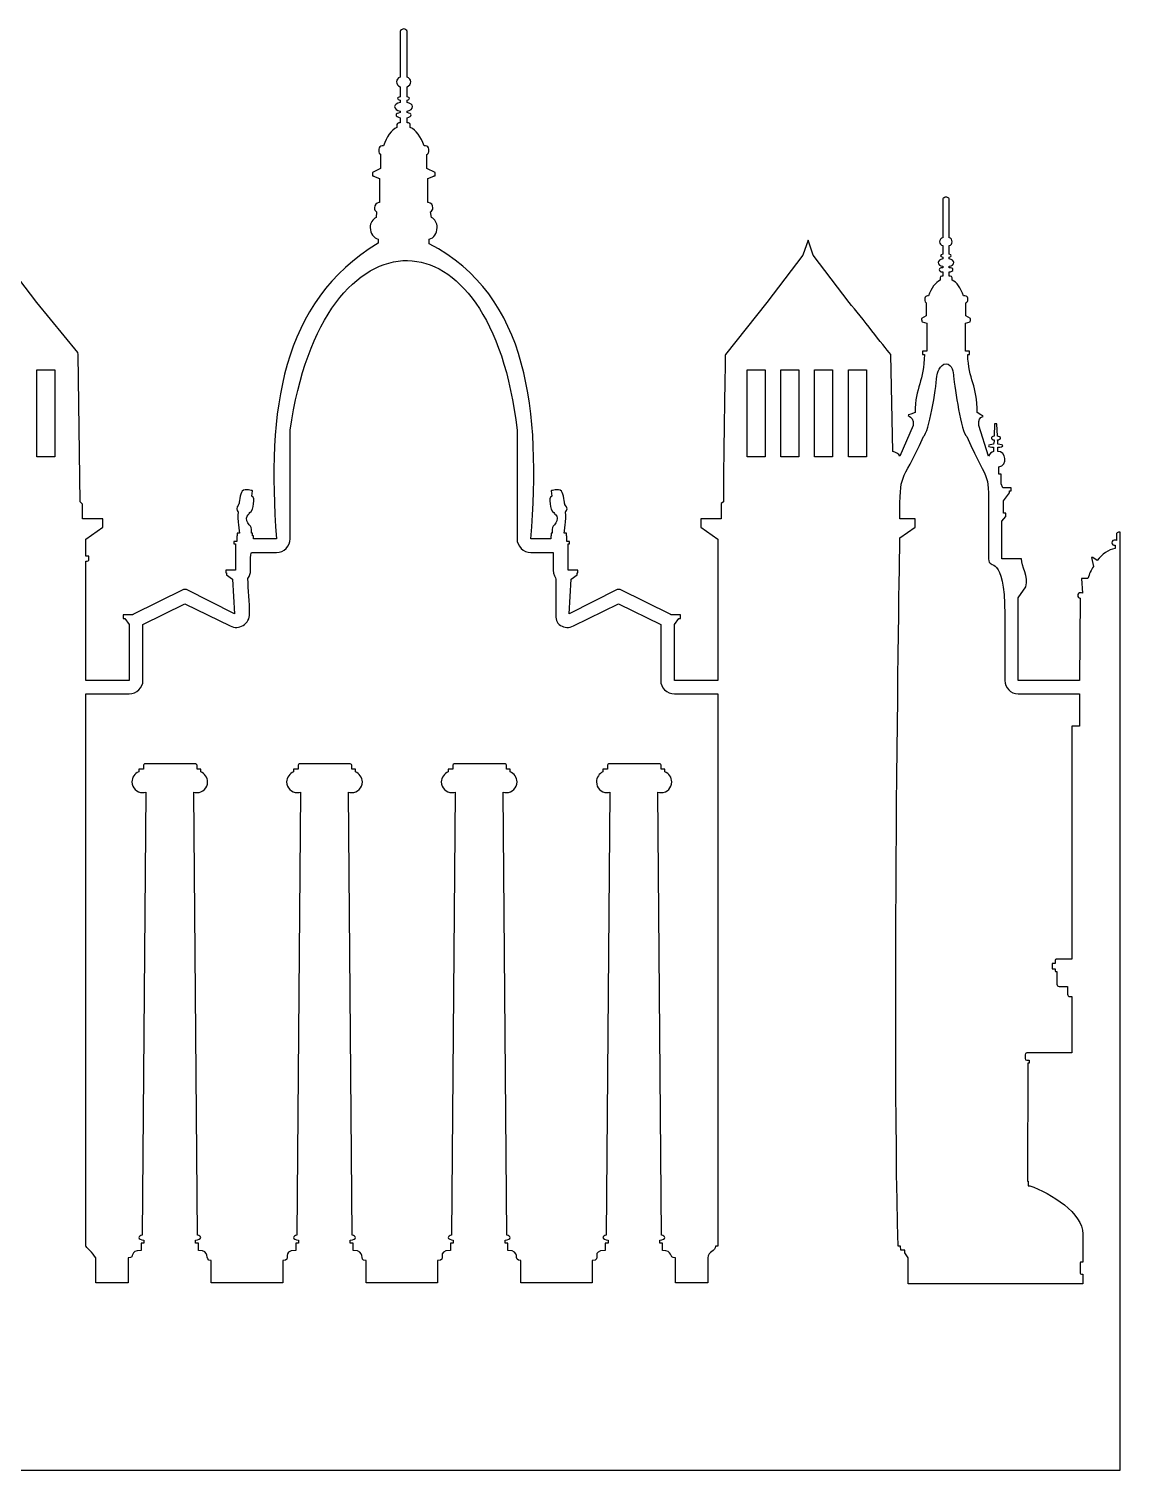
# Model space of a CAD drawing. Extents: x -1462 to 1445, y -1837 to 1335.
# Drawn here: x 850.9 to 1166.5, y -496.6 to -79.5 of the extents above; entities that cross this region are included whole.
import ezdxf

# ---------------------------------------------------------------- set-up
doc = ezdxf.new("R2010")
doc.units = 0
doc.layers.add('Calque_1', color=7, linetype='CONTINUOUS')

msp = doc.modelspace()

# ---------------------------------------------------------------- linework, layer by layer
at = {"layer": 'Calque_1', "color": 1}
for p, q in [((958.321411, -80.276089), (958.321411, -93.498033)), ((960.31457, -93.498033), (960.31457, -80.276089)), ((958.321411, -96.303013), (958.321411, -99.241343)), ((960.31457, -99.241343), (960.31457, -96.303013)), ((958.321411, -100.176169), (958.321411, -100.843818)), ((958.321411, -103.381649), (958.321411, -103.782148)), ((960.31457, -100.843818), (960.31457, -100.176169)), ((960.31457, -103.782148), (960.31457, -103.381649)), ((957.386582, -107.254805), (957.386582, -108.056307)), ((958.321411, -106.720479), (957.920916, -106.720479)), ((958.321411, -105.2513), (958.321411, -106.720479)), ((960.31457, -106.720479), (960.31457, -105.2513)), ((960.715577, -106.720479), (960.31457, -106.720479)), ((961.249395, -108.056307), (961.249395, -107.254805)), ((952.177598, -114.33344), (952.177598, -115.134414)), ((952.578608, -115.802592), (952.578608, -119.942925)), ((953.513434, -113.398615), (953.112942, -113.398615)), ((965.65688, -113.398615), (965.256386, -113.398615)), ((966.057888, -119.942925), (966.057888, -115.935916)), ((966.592222, -115.134414), (966.592222, -114.33344)), ((952.578608, -119.942925), (950.307946, -121.1449)), ((968.461876, -121.1449), (966.057888, -119.942925)), ((950.307946, -121.1449), (950.307946, -122.079726)), ((950.307946, -122.079726), (950.575112, -122.079726)), ((950.575112, -122.079726), (950.575112, -122.213579)), ((950.575112, -122.213579), (952.31144, -122.881228)), ((952.31144, -122.881228), (952.31144, -129.826038)), ((966.325056, -122.881228), (968.061384, -122.213579)), ((966.325056, -129.826038), (966.325056, -122.881228)), ((968.061384, -122.213579), (968.061384, -122.079726)), ((968.061384, -122.079726), (968.461876, -122.079726)), ((968.461876, -122.079726), (968.461876, -121.1449)), ((1115.253426, -128.757359), (1115.253426, -139.976327)), ((1117.113261, -139.976327), (1117.113261, -128.757359)), ((951.50994, -132.497192), (951.376098, -134.100196)), ((952.31144, -129.826038), (952.177598, -129.826038)), ((966.45838, -129.826038), (966.325056, -129.826038)), ((967.393208, -134.100196), (967.12604, -132.497192)), ((951.910432, -140.37733), (951.910432, -141.579332)), ((966.725548, -141.712655), (966.725548, -140.37733)), ((1076.254267, -140.654322), (1074.790274, -145.051988)), ((1077.718259, -145.051988), (1076.254267, -140.654322)), ((853.210516, -158.674907), (842.787378, -145.051988)), ((1074.790274, -145.051988), (1064.367649, -158.674907)), ((1088.140884, -158.674907), (1077.718259, -145.051988)), ((1115.253426, -142.246982), (1115.253426, -144.784812)), ((1115.253426, -145.586314), (1115.253426, -146.120137)), ((1117.113261, -144.784812), (1117.113261, -142.246982)), ((1117.113261, -146.120137), (1117.113261, -145.586314)), ((960.470631, -146.587815), (960.470631, -146.587815)), ((1115.253426, -148.256939), (1115.253426, -148.657968)), ((1115.253426, -149.859943), (1115.253426, -151.061945)), ((1117.113261, -148.657968), (1117.113261, -148.256939)), ((1117.113261, -151.061945), (1117.113261, -149.859943)), ((1114.451924, -151.596272), (1114.451924, -152.263948)), ((1115.253426, -151.061945), (1114.98625, -151.061945)), ((1117.379909, -151.061945), (1117.113261, -151.061945)), ((1117.914261, -152.263948), (1117.914261, -151.596272)), ((1110.044442, -157.472932), (1110.044442, -158.140581)), ((1111.11312, -156.804753), (1110.845944, -156.804753)), ((1121.654067, -156.804753), (1121.253567, -156.804753)), ((1122.455569, -158.140581), (1122.455569, -157.472932)), ((865.097129, -173.232679), (853.210516, -158.674907)), ((1064.367649, -158.674907), (1052.347192, -173.767031)), ((1110.445444, -162.548063), (1109.109616, -163.349566)), ((1110.445444, -158.808257), (1110.445444, -162.548063)), ((1121.921243, -162.548063), (1121.921243, -158.808257)), ((1123.257072, -163.349566), (1121.921243, -162.548063)), ((1109.242939, -164.284391), (1110.578768, -164.684891)), ((1110.578768, -164.684891), (1110.578768, -172.832206)), ((1121.78792, -164.684891), (1123.123245, -164.284391)), ((1121.78792, -172.832206), (1121.78792, -164.684891)), ((865.230452, -173.767031), (865.097129, -173.232679)), ((865.764786, -216.37217), (865.230452, -173.767031)), ((1100.834164, -201.813896), (1100.161328, -173.767031)), ((1109.643942, -172.832206), (1109.376792, -172.832206)), ((1109.376792, -172.832206), (1109.376792, -173.767031)), ((1109.376792, -173.767031), (1109.911118, -173.767031)), ((1110.445444, -172.832206), (1109.643942, -172.832206)), ((1110.578768, -172.832206), (1110.445444, -172.832206)), ((1121.921243, -172.832206), (1121.78792, -172.832206)), ((1122.722745, -172.832206), (1121.921243, -172.832206)), ((1122.455569, -173.767031), (1122.989895, -173.767031)), ((1122.989895, -172.832206), (1122.722745, -172.832206)), ((1122.989895, -173.767031), (1122.989895, -172.832206)), ((853.204341, -178.169374), (858.413323, -178.169374)), ((853.204341, -203.412247), (853.204341, -178.169374)), ((858.413323, -178.169374), (858.413323, -203.412247)), ((1058.614535, -178.169374), (1063.823516, -178.169374)), ((1058.614535, -203.412247), (1058.614535, -178.169374)), ((1063.823516, -178.169374), (1063.823516, -203.412247)), ((1068.382644, -178.169374), (1073.591625, -178.169374)), ((1068.382644, -203.412247), (1068.382644, -178.169374)), ((1073.591625, -178.169374), (1073.591625, -203.412247)), ((1078.150862, -178.169374), (1083.359843, -178.169374)), ((1078.150862, -203.412247), (1078.150862, -178.169374)), ((1083.359843, -178.169374), (1083.359843, -203.412247)), ((1087.918971, -178.169374), (1093.127952, -178.169374)), ((1087.918971, -203.412247), (1087.918971, -178.169374)), ((1093.127952, -178.169374), (1093.127952, -203.412247)), ((1116.197036, -176.488324), (1116.196004, -176.488297)), ((926.534203, -227.056786), (926.534203, -195.670589)), ((992.101775, -195.670589), (992.101775, -227.056786)), ((1106.705638, -194.33476), (1102.832482, -203.149724)), ((1128.475872, -203.149724), (1125.661076, -194.33476)), ((1130.2122, -193.800434), (1130.078374, -197.406917)), ((1130.879876, -193.800434), (1130.2122, -193.800434)), ((1131.013199, -197.406917), (1130.879876, -193.800434)), ((1130.078374, -198.876095), (1129.94505, -199.677068)), ((1130.078374, -198.475066), (1130.078374, -198.876095)), ((1131.147026, -198.876095), (1131.013199, -198.475066)), ((1131.147026, -199.677068), (1131.147026, -198.876095)), ((858.413323, -203.412247), (853.204341, -203.412247)), ((1063.823516, -203.412247), (1058.614535, -203.412247)), ((1073.591625, -203.412247), (1068.382644, -203.412247)), ((1083.359843, -203.412247), (1078.150862, -203.412247)), ((1093.127952, -203.412247), (1087.918971, -203.412247)), ((1129.94505, -200.611894), (1129.94505, -201.813896)), ((1131.147026, -201.813896), (1131.147026, -200.611894)), ((1131.414202, -208.358709), (1131.414202, -206.221881)), ((1132.081852, -208.358709), (1131.414202, -208.358709)), ((1132.081852, -208.759208), (1132.081852, -208.358709)), ((1132.081852, -210.362213), (1132.081852, -208.759208)), ((1132.081852, -211.163186), (1132.081852, -210.362213)), ((1132.616204, -212.365188), (1132.081852, -211.163186)), ((1135.020182, -212.365188), (1132.616204, -212.365188)), ((1135.020182, -213.16669), (1135.020182, -212.365188)), ((866.432446, -217.03982), (865.764786, -216.37217)), ((915.449093, -214.769166), (915.582416, -213.16669)), ((1001.995228, -213.16669), (1002.12907, -214.769166)), ((1051.812858, -216.37217), (1051.145198, -216.906496)), ((1132.749528, -216.104994), (1134.485856, -213.83434)), ((1132.749528, -219.710974), (1132.749528, -216.104994)), ((1134.485856, -213.83434), (1134.485856, -213.16669)), ((1134.485856, -213.16669), (1135.020182, -213.16669)), ((866.432446, -221.313476), (866.432446, -217.03982)), ((1051.145198, -216.906496), (1051.145198, -221.313476)), ((1132.349028, -221.981654), (1133.417177, -220.645826)), ((1133.417177, -219.710974), (1132.749528, -219.710974)), ((1133.417177, -220.645826), (1133.417177, -219.710974)), ((872.309607, -221.313476), (866.432446, -221.313476)), ((867.367791, -227.190109), (872.309607, -223.717982)), ((872.309607, -222.114978), (872.309607, -221.313476)), ((872.309607, -222.91648), (872.309607, -222.114978)), ((872.309607, -223.717982), (872.309607, -222.91648)), ((915.315251, -225.453781), (915.315251, -224.385632)), ((1002.262396, -224.385632), (1002.262396, -225.453781)), ((1051.145198, -221.313476), (1045.268556, -221.313476)), ((1045.268556, -221.313476), (1045.268556, -222.114978)), ((1045.268556, -222.114978), (1045.268556, -222.91648)), ((1045.268556, -222.91648), (1045.268556, -223.717982)), ((1045.268556, -223.717982), (1050.210372, -227.190109)), ((1107.240996, -221.313502), (1102.833514, -221.313502)), ((1102.833514, -226.789663), (1107.240996, -223.718009)), ((1107.240996, -222.115004), (1107.240996, -221.313502)), ((1107.240996, -222.916507), (1107.240996, -222.115004)), ((1107.240996, -223.718009), (1107.240996, -222.916507)), ((1128.475872, -221.981654), (1128.475872, -232.933446)), ((1132.349028, -232.933446), (1132.349028, -221.981654)), ((1166.527293, -225.187134), (1166.005879, -225.187134)), ((1166.527293, -496.573164), (1166.527293, -225.187134)), ((867.367791, -232.131944), (867.367791, -227.190109)), ((911.051427, -227.858288), (910.250443, -227.858288)), ((910.250443, -227.858288), (910.250443, -228.525964)), ((910.250443, -228.525964), (910.650935, -228.525964)), ((910.650935, -228.525964), (910.650935, -236.138926)), ((911.185269, -226.255284), (911.051427, -226.255284)), ((911.051427, -226.255284), (911.051427, -227.858288)), ((911.852929, -225.453781), (911.185269, -225.453781)), ((911.185269, -225.453781), (911.185269, -226.255284)), ((915.582416, -225.453781), (915.315251, -225.453781)), ((915.582416, -226.255284), (915.582416, -225.453781)), ((915.849585, -226.255284), (915.582416, -226.255284)), ((915.849585, -227.056786), (915.849585, -226.255284)), ((922.527213, -227.056786), (915.849585, -227.056786)), ((1001.861386, -227.056786), (996.108249, -227.056786)), ((1001.995228, -226.255284), (1001.861386, -226.255284)), ((1001.861386, -226.255284), (1001.861386, -227.056786)), ((1002.262396, -225.453781), (1001.995228, -225.453781)), ((1001.995228, -225.453781), (1001.995228, -226.255284)), ((1006.392894, -225.453781), (1005.724718, -225.453781)), ((1006.392894, -226.255284), (1006.392894, -225.453781)), ((1006.526217, -226.255284), (1006.392894, -226.255284)), ((1006.526217, -227.858288), (1006.526217, -226.255284)), ((1007.32772, -227.858288), (1006.526217, -227.858288)), ((1006.927228, -236.138926), (1006.927228, -228.525964)), ((1006.927228, -228.525964), (1007.32772, -228.525964)), ((1007.32772, -228.525964), (1007.32772, -227.858288)), ((1050.210372, -227.190109), (1050.210372, -268.059449)), ((1165.071053, -228.926438), (1165.071053, -229.861263)), ((1165.471553, -225.587634), (1165.471553, -227.591138)), ((868.302617, -232.131944), (867.367791, -232.131944)), ((867.768283, -233.601096), (868.302617, -233.33392)), ((868.302617, -233.33392), (868.302617, -232.131944)), ((915.320418, -231.063795), (922.527729, -231.063795)), ((996.108249, -231.063795), (1002.391071, -231.063795)), ((1002.391071, -231.063795), (1002.524395, -231.063795)), ((1002.524395, -231.063795), (1002.524395, -236.138926)), ((1137.958512, -232.933446), (1132.349028, -232.933446)), ((1158.660093, -232.532946), (1158.259594, -232.532946)), ((1158.259594, -232.532946), (1158.79392, -235.070248)), ((1159.862069, -233.33392), (1158.660093, -232.532946)), ((867.367791, -268.059449), (867.367791, -233.601096)), ((867.367791, -233.601096), (867.768283, -233.601096)), ((910.650935, -236.138926), (907.845939, -236.138926)), ((907.845939, -236.138926), (907.845939, -236.939899)), ((907.845939, -236.939899), (908.113105, -236.939899)), ((908.113105, -236.939899), (908.113105, -237.474252)), ((908.113105, -237.474252), (909.849433, -238.81008)), ((1009.731708, -236.138926), (1006.927228, -236.138926)), ((1007.728211, -238.81008), (1009.46454, -237.474252)), ((1009.46454, -237.474252), (1009.46454, -236.939899)), ((1009.46454, -236.939899), (1009.731708, -236.939899)), ((1009.731708, -236.939899), (1009.731708, -236.138926)), ((895.68234, -241.74841), (880.990731, -248.96037)), ((896.483842, -241.74841), (895.68234, -241.74841)), ((910.378599, -248.827046), (896.483842, -241.74841)), ((909.849433, -238.81008), (910.378599, -248.827046)), ((1003.325897, -238.81008), (1003.325897, -248.827046)), ((1007.199045, -248.827046), (1007.728211, -238.81008)), ((1021.094321, -241.74841), (1007.199045, -248.827046)), ((1021.895305, -241.74841), (1021.094321, -241.74841)), ((1036.586916, -248.96037), (1021.895305, -241.74841)), ((1137.023686, -244.152388), (1139.29434, -240.946908)), ((1157.190915, -238.542904), (1155.321264, -238.542904)), ((1155.321264, -238.542904), (1155.58844, -242.81656)), ((883.929053, -251.898673), (896.082831, -245.888716)), ((896.082831, -245.888716), (909.171957, -252.299173)), ((1008.406206, -252.299173), (1021.494813, -245.888716)), ((1021.494813, -245.888716), (1033.649109, -251.898673)), ((1137.023686, -268.059449), (1137.023686, -244.152388)), ((1154.920261, -244.285711), (1154.791065, -268.059449)), ((880.990731, -249.094196), (878.186251, -249.094196)), ((878.186251, -249.094196), (878.186251, -250.162345)), ((878.186251, -250.162345), (878.720069, -250.162345)), ((878.720069, -250.162345), (879.922063, -251.898673)), ((880.990731, -248.96037), (880.990731, -249.094196)), ((1036.586916, -249.094196), (1036.586916, -248.96037)), ((1039.391912, -249.094196), (1036.586916, -249.094196)), ((1037.655584, -251.898673), (1038.857578, -250.162345)), ((1038.857578, -250.162345), (1039.391912, -250.162345)), ((1039.391912, -250.162345), (1039.391912, -249.094196)), ((1133.15053, -248.96037), (1133.15053, -268.059449)), ((879.922063, -251.898673), (879.922063, -268.059449)), ((883.929053, -268.059449), (883.929053, -251.898673)), ((1033.649109, -251.898673), (1033.649109, -268.059449)), ((1037.655584, -268.059449), (1037.655584, -251.898673)), ((879.922063, -268.059449), (867.367791, -268.059449)), ((1050.210372, -268.059449), (1037.655584, -268.059449)), ((1154.791065, -268.059449), (1137.023686, -268.059449)), ((867.367791, -431.802424), (867.367791, -271.932605)), ((867.367791, -271.932605), (879.922063, -271.932605)), ((1037.655584, -271.932605), (1050.210372, -271.932605)), ((1050.210372, -271.932605), (1050.210372, -431.801922)), ((1137.023686, -271.932605), (1154.787969, -271.922816)), ((1154.787969, -271.922816), (1154.787969, -281.281922)), ((1154.787969, -281.281922), (1152.517315, -281.281922)), ((1152.517315, -281.281922), (1152.517315, -348.728445)), ((884.062377, -293.702336), (882.727059, -293.702336)), ((882.727059, -293.702336), (882.727059, -294.503839)), ((884.062377, -292.633658), (884.062377, -293.702336)), ((899.154996, -292.233184), (884.329545, -292.233184)), ((899.555488, -293.702336), (899.555488, -292.633658)), ((900.624158, -293.702336), (899.555488, -293.702336)), ((900.624158, -294.503839), (900.624158, -293.702336)), ((928.804865, -293.702336), (927.469547, -293.702336)), ((927.469547, -293.702336), (927.469547, -294.503839)), ((928.804865, -292.633658), (928.804865, -293.702336)), ((943.896968, -292.233184), (929.205875, -292.233184)), ((944.297976, -293.702336), (944.297976, -292.633658)), ((945.366128, -293.702336), (944.297976, -293.702336)), ((945.366128, -294.503839), (945.366128, -293.702336)), ((973.547353, -293.702336), (972.211517, -293.702336)), ((972.211517, -293.702336), (972.211517, -294.503839)), ((973.547353, -292.633658), (973.547353, -293.702336)), ((988.639456, -292.233184), (973.947845, -292.233184)), ((989.039948, -293.702336), (989.039948, -292.633658)), ((990.108616, -293.702336), (989.039948, -293.702336)), ((990.108616, -294.503839), (990.108616, -293.702336)), ((1018.289325, -293.702336), (1016.954005, -293.702336)), ((1016.954005, -293.702336), (1016.954005, -294.503839)), ((1018.289325, -292.633658), (1018.289325, -293.702336)), ((1033.515267, -292.233184), (1018.690333, -292.233184)), ((1033.782436, -293.702336), (1033.782436, -292.633658)), ((1034.851103, -293.702336), (1033.782436, -293.702336)), ((1034.851103, -294.503839), (1034.851103, -293.702336)), ((884.730553, -300.380472), (883.661885, -428.596944)), ((899.688814, -428.596944), (898.620662, -300.380472)), ((929.472525, -300.380472), (928.404373, -428.596944)), ((944.431302, -428.596944), (943.36315, -300.380472)), ((974.215013, -300.380472), (973.146345, -428.596944)), ((989.17379, -428.596944), (988.105122, -300.380472)), ((1018.957501, -300.380472), (1017.88883, -428.596944)), ((1033.915759, -428.596944), (1032.847607, -300.380472)), ((1147.709333, -349.930977), (1146.907831, -349.930977)), ((1146.907831, -349.930977), (1146.907831, -350.0643)), ((1146.907831, -350.0643), (1146.907831, -351.400128)), ((1147.709333, -349.129474), (1147.709333, -349.930977)), ((1152.517315, -348.728445), (1147.976483, -348.728445)), ((1146.907831, -351.400128), (1146.907831, -351.533452)), ((1146.907831, -351.533452), (1147.709333, -351.533452)), ((1147.709333, -351.533452), (1147.709333, -352.067778)), ((1147.976483, -352.334954), (1148.24366, -352.334954)), ((1148.24366, -352.334954), (1148.24366, -355.940934)), ((1148.911309, -356.609113), (1151.315313, -356.609113)), ((1151.315313, -356.609113), (1151.315313, -358.879264)), ((1151.982963, -359.546914), (1152.517315, -359.546914)), ((1152.517315, -359.546914), (1152.517315, -375.841013)), ((1139.017877, -376.375339), (1139.017877, -377.444018)), ((1152.517315, -375.841013), (1139.552203, -375.841013)), ((1139.552203, -377.977841), (1140.219853, -377.977841)), ((1139.819379, -378.779343), (1139.695872, -412.970521)), ((1140.219853, -378.779343), (1139.819379, -378.779343)), ((1140.219853, -377.977841), (1140.219853, -378.779343)), ((1139.695872, -412.970521), (1139.963022, -412.970521)), ((1139.963022, -412.970521), (1139.963022, -414.305846)), ((1139.963022, -414.305846), (1140.363521, -414.305846)), ((1155.722795, -428.196471), (1155.722795, -436.343256)), ((884.196219, -430.867096), (883.394719, -430.867096)), ((883.394719, -430.867096), (883.394719, -433.004426)), ((884.196219, -430.066096), (884.196219, -430.867096)), ((899.154996, -430.867096), (899.154996, -430.065593)), ((899.955982, -430.867096), (899.154996, -430.867096)), ((899.955982, -433.003897), (899.955982, -430.867096)), ((928.938707, -430.867096), (928.137207, -430.867096)), ((928.137207, -430.867096), (928.137207, -433.003897)), ((928.938707, -430.065593), (928.938707, -430.867096)), ((943.896968, -430.867096), (943.896968, -430.065593)), ((944.698467, -430.867096), (943.896968, -430.867096)), ((944.698467, -433.003897), (944.698467, -430.867096)), ((973.680679, -430.867096), (972.879693, -430.867096)), ((972.879693, -430.867096), (972.879693, -433.003897)), ((973.680679, -430.065593), (973.680679, -430.867096)), ((988.639456, -430.867096), (988.639456, -430.065593)), ((989.440955, -430.867096), (988.639456, -430.867096)), ((989.440955, -433.003897), (989.440955, -430.867096)), ((1018.423167, -430.867096), (1017.621665, -430.867096)), ((1017.621665, -430.867096), (1017.621665, -433.003897)), ((1018.423167, -430.065593), (1018.423167, -430.867096)), ((1033.381944, -430.867096), (1033.381944, -430.065593)), ((1034.182927, -430.867096), (1033.381944, -430.867096)), ((1034.182927, -433.003897), (1034.182927, -430.867096)), ((1050.210372, -431.801922), (1049.542196, -431.801922)), ((1102.966838, -431.802451), (1102.299188, -431.802451)), ((1103.10069, -432.8706), (1102.966838, -431.802451)), ((1104.302666, -432.8706), (1103.10069, -432.8706)), ((1104.302666, -433.672102), (1104.302666, -432.8706)), ((1105.237492, -435.141281), (1104.302666, -433.672102)), ((870.306113, -442.353214), (870.306113, -435.141254)), ((879.654895, -435.141254), (879.654895, -442.353214)), ((903.695804, -437.544703), (903.695804, -435.942227)), ((903.695804, -442.353214), (903.695804, -437.544703)), ((924.397383, -435.942227), (924.397383, -437.544703)), ((924.397383, -437.544703), (924.397383, -442.353214)), ((948.438292, -437.544703), (948.438292, -435.942227)), ((948.438292, -442.353214), (948.438292, -437.544703)), ((969.139871, -435.942227), (969.139871, -437.544703)), ((969.139871, -437.544703), (969.139871, -442.353214)), ((993.180264, -437.544703), (993.180264, -435.942227)), ((993.180264, -442.353214), (993.180264, -437.544703)), ((1013.882359, -435.942227), (1013.882359, -437.544703)), ((1013.882359, -437.544703), (1013.882359, -442.353214)), ((1037.922752, -442.353214), (1037.922752, -435.141254)), ((1047.27205, -435.141254), (1047.27205, -442.353214)), ((1105.237492, -442.62039), (1105.237492, -435.141281)), ((1154.921293, -436.610433), (1154.921293, -439.548763)), ((1155.722795, -436.343256), (1155.322295, -436.343256)), ((1155.322295, -439.815912), (1155.722795, -439.815912)), ((1155.722795, -439.815912), (1155.722795, -442.62039)), ((879.654895, -442.353214), (870.306113, -442.353214)), ((924.397383, -442.353214), (903.695804, -442.353214)), ((969.139871, -442.353214), (948.438292, -442.353214)), ((1013.882359, -442.353214), (993.180264, -442.353214)), ((1047.27205, -442.353214), (1037.922752, -442.353214)), ((1155.722795, -442.62039), (1105.237492, -442.62039)), ((-4.810482, -496.573164), (1166.527293, -496.573164))]:
    msp.add_line(p, q, dxfattribs=at)
for points in [[(959.359588, -79.537637), (959.092644, -79.537637), (958.321411, -80.008913), (958.321411, -80.276089)], [(960.31457, -80.276089), (960.31457, -80.008913), (959.626862, -79.537637), (959.359588, -79.537637)], [(958.321411, -93.498033), (957.653446, -93.765182), (957.25274, -94.299747), (957.25274, -94.833861)], [(957.25274, -94.833861), (957.25274, -95.501722), (957.653446, -96.035969), (958.321411, -96.303013)], [(961.383238, -94.833861), (961.383238, -94.299747), (960.982206, -93.765182), (960.31457, -93.498033)], [(960.31457, -96.303013), (960.982206, -96.035969), (961.383238, -95.501722), (961.383238, -94.833861)], [(958.321411, -99.241343), (957.920718, -99.241343), (957.520424, -99.508202), (957.520424, -99.641843)], [(957.520424, -99.641843), (957.520424, -99.908887), (957.920718, -100.042633), (958.321411, -100.176169)], [(960.98223, -99.641843), (960.98223, -99.508202), (960.715151, -99.241343), (960.31457, -99.241343)], [(960.31457, -100.176169), (960.715151, -100.176169), (960.98223, -99.908887), (960.98223, -99.641843)], [(958.321411, -100.843818), (957.3865, -100.977353), (956.718925, -101.511706), (956.718925, -102.04582)], [(956.718925, -102.04582), (956.718925, -102.713682), (957.3865, -103.248008), (958.321411, -103.381649)], [(958.321411, -103.782148), (957.520136, -103.915789), (957.119416, -104.182648), (957.119416, -104.449798)], [(961.917572, -102.04582), (961.917572, -101.511706), (961.249369, -100.977353), (960.31457, -100.843818)], [(960.31457, -103.381649), (961.249369, -103.248008), (961.917572, -102.713682), (961.917572, -102.04582)], [(961.516564, -104.449798), (961.516564, -104.182648), (960.982206, -103.915789), (960.31457, -103.782148)], [(957.386582, -108.056307), (955.783818, -108.724062), (954.314598, -110.861049), (953.513434, -113.398615)], [(957.119416, -104.449798), (957.119416, -104.850509), (957.520136, -105.117792), (958.321411, -105.2513)], [(957.920916, -106.720479), (957.653645, -106.720479), (957.386582, -106.987761), (957.386582, -107.254805)], [(960.31457, -105.2513), (960.982206, -105.117792), (961.516564, -104.850509), (961.516564, -104.449798)], [(961.249395, -107.254805), (961.249395, -106.987761), (960.982632, -106.720479), (960.715577, -106.720479)], [(965.256386, -113.398615), (964.321478, -110.861049), (962.852159, -108.724062), (961.249395, -108.056307)], [(953.112942, -113.398615), (952.578614, -113.398615), (952.177598, -113.799326), (952.177598, -114.33344)], [(952.177598, -115.134414), (952.177598, -115.401696), (952.311662, -115.669084), (952.578608, -115.802592)], [(966.592222, -114.33344), (966.592222, -113.799326), (966.191098, -113.398615), (965.65688, -113.398615)], [(966.057888, -115.935916), (966.325051, -115.802301), (966.592222, -115.401696), (966.592222, -115.134414)], [(1116.183595, -128.223536), (1115.916339, -128.223536), (1115.253426, -128.490421), (1115.253426, -128.757359)], [(1117.113261, -128.757359), (1117.113261, -128.490421), (1116.45056, -128.223536), (1116.183595, -128.223536)], [(952.177598, -129.826038), (951.509636, -129.826038), (950.84228, -130.49382), (950.84228, -131.29519)], [(950.84228, -131.29519), (950.84228, -131.82941), (951.109358, -132.363551), (951.50994, -132.497192)], [(967.7937, -131.29519), (967.7937, -130.49382), (967.259543, -129.826038), (966.45838, -129.826038)], [(967.12604, -132.497192), (967.52673, -132.363551), (967.7937, -131.82941), (967.7937, -131.29519)], [(951.376098, -134.100196), (950.30766, -134.634522), (949.640286, -135.70291), (949.640286, -137.038526)], [(949.640286, -137.038526), (949.640286, -138.77459), (950.708578, -140.110154), (951.910432, -140.37733)], [(966.725548, -140.37733), (968.061257, -140.110154), (968.99621, -138.77459), (968.99621, -137.038526)], [(968.99621, -137.038526), (968.99621, -135.70291), (968.328008, -134.634522), (967.393208, -134.100196)], [(951.910432, -141.579332), (923.854717, -158.619874), (919.70994, -189.587448), (922.527213, -227.056786)], [(996.108249, -227.056786), (999.000031, -190.235888), (995.639111, -156.846928), (966.725548, -141.712655)], [(1115.253426, -139.976327), (1114.719206, -140.109968), (1114.3186, -140.644612), (1114.3186, -141.178832)], [(1114.3186, -141.178832), (1114.3186, -141.713052), (1114.719206, -142.113446), (1115.253426, -142.246982)], [(1117.914261, -141.178832), (1117.914261, -140.644612), (1117.647376, -140.109968), (1117.113261, -139.976327)], [(1117.113261, -142.246982), (1117.647376, -142.113446), (1117.914261, -141.713052), (1117.914261, -141.178832)], [(1115.253426, -144.784812), (1114.852847, -144.784812), (1114.585776, -145.051671), (1114.585776, -145.185312)], [(1114.585776, -145.185312), (1114.585776, -145.31882), (1114.852847, -145.586314), (1115.253426, -145.586314)], [(1117.647085, -145.185312), (1117.647085, -145.051671), (1117.513735, -144.784812), (1117.113261, -144.784812)], [(1117.113261, -145.586314), (1117.513735, -145.586314), (1117.647085, -145.31882), (1117.647085, -145.185312)], [(926.534203, -195.670589), (931.009175, -163.040612), (945.905261, -146.369296), (960.470631, -146.587815)], [(960.470631, -146.587815), (974.587837, -146.799587), (988.394422, -162.877814), (992.101775, -195.670589)], [(1115.253426, -146.120137), (1114.452056, -146.253779), (1113.9181, -146.654702), (1113.9181, -147.18879)], [(1113.9181, -147.18879), (1113.9181, -147.723116), (1114.452056, -148.12343), (1115.253426, -148.256939)], [(1115.253426, -148.657968), (1114.585697, -148.657968), (1114.184774, -148.925144), (1114.184774, -149.192294)], [(1114.184774, -149.192294), (1114.184774, -149.592873), (1114.585697, -149.859943), (1115.253426, -149.859943)], [(1118.448587, -147.18879), (1118.448587, -146.654702), (1117.91442, -146.253779), (1117.113261, -146.120137)], [(1117.113261, -148.256939), (1117.91442, -148.12343), (1118.448587, -147.723116), (1118.448587, -147.18879)], [(1118.181411, -149.192294), (1118.181411, -148.925144), (1117.647376, -148.657968), (1117.113261, -148.657968)], [(1117.113261, -149.859943), (1117.647376, -149.859943), (1118.181411, -149.592873), (1118.181411, -149.192294)], [(1114.451924, -152.263948), (1113.116333, -152.798274), (1111.91449, -154.667766), (1111.11312, -156.804753)], [(1114.98625, -151.061945), (1114.7191, -151.061945), (1114.451924, -151.329122), (1114.451924, -151.596272)], [(1117.914261, -151.596272), (1117.914261, -151.329122), (1117.647085, -151.061945), (1117.379909, -151.061945)], [(1121.253567, -156.804753), (1120.452303, -154.534231), (1119.249957, -152.798274), (1117.914261, -152.263948)], [(1110.845944, -156.804753), (1110.445259, -156.804753), (1110.044442, -157.072247), (1110.044442, -157.472932)], [(1110.044442, -158.140581), (1110.044442, -158.407758), (1110.178294, -158.674722), (1110.445444, -158.808257)], [(1122.455569, -157.472932), (1122.455569, -157.072247), (1122.054752, -156.804753), (1121.654067, -156.804753)], [(1121.921243, -158.808257), (1122.188287, -158.674722), (1122.455569, -158.541399), (1122.455569, -158.140581)], [(1100.161328, -173.767031), (1097.941977, -170.985758), (1091.9489, -163.338665), (1088.140884, -158.674907)], [(1109.109616, -163.349566), (1109.020716, -163.748187), (1109.218518, -164.074736), (1109.242939, -164.284391)], [(1123.123245, -164.284391), (1123.199048, -163.936385), (1123.257072, -163.835023), (1123.257072, -163.349566)], [(1052.347192, -173.767031), (1052.347192, -173.767031), (1051.812858, -200.844489), (1051.812858, -216.37217)], [(1109.911118, -173.767031), (1109.856138, -181.409494), (1107.239964, -183.147489), (1107.239964, -190.595457)], [(1125.126723, -190.595457), (1125.304761, -182.671319), (1122.608842, -181.13491), (1122.455569, -173.767031)], [(1113.51813, -180.044192), (1113.651665, -179.242795), (1114.327225, -176.488324), (1116.197036, -176.488324)], [(1116.196004, -176.488297), (1118.065814, -176.488297), (1118.320423, -179.109128), (1118.320423, -180.044165)], [(1109.644974, -197.540267), (1111.24774, -196.204571), (1113.25098, -183.917347), (1113.51813, -180.044192)], [(1118.320423, -180.044165), (1118.854749, -183.783786), (1120.457277, -196.204544), (1122.193579, -197.54024)], [(1107.239964, -190.595457), (1102.799409, -191.941736), (1107.239964, -190.595457), (1106.705638, -194.33476)], [(1125.661076, -194.33476), (1125.011312, -190.533809), (1129.081609, -192.618329), (1125.126723, -190.595457)], [(1102.833514, -221.313502), (1102.833514, -206.755545), (1102.967102, -212.365294), (1109.644974, -197.540267)], [(1122.193579, -197.54024), (1129.005091, -212.632311), (1128.475872, -206.488766), (1128.475872, -221.981654)], [(1129.94505, -199.677068), (1129.14376, -199.810709), (1128.475872, -199.94435), (1128.475872, -200.211394)], [(1130.078374, -197.406917), (1129.544153, -197.540558), (1129.276871, -197.674093), (1129.276871, -197.941243)], [(1129.276871, -197.941243), (1129.276871, -198.208313), (1129.544153, -198.475066), (1130.078374, -198.475066)], [(1131.948528, -197.941243), (1131.948528, -197.674093), (1131.54742, -197.540558), (1131.013199, -197.406917)], [(1131.013199, -198.475066), (1131.54742, -198.475066), (1131.948528, -198.208313), (1131.948528, -197.941243)], [(1132.616204, -200.211394), (1132.616204, -199.94435), (1131.948634, -199.810709), (1131.147026, -199.677068)], [(1102.832482, -203.149724), (1102.5652, -202.481969), (1101.501893, -201.947537), (1100.834164, -201.813896)], [(1128.475872, -200.211394), (1128.475872, -200.478676), (1129.14376, -200.611894), (1129.94505, -200.611894)], [(1129.94505, -201.813896), (1129.277189, -201.947537), (1128.742704, -202.481969), (1128.475872, -203.149724)], [(1131.147026, -200.611894), (1131.948634, -200.611894), (1132.616204, -200.345035), (1132.616204, -200.211394)], [(1131.414202, -206.221881), (1134.15981, -205.907265), (1133.457896, -201.757275), (1131.147026, -201.813896)], [(915.582416, -213.16669), (915.582416, -213.16669), (913.455812, -212.498723), (912.654431, -213.300014)], [(1004.923731, -213.300014), (1004.122459, -212.498723), (1001.995228, -213.16669), (1001.995228, -213.16669)], [(912.654431, -213.300014), (911.986575, -214.101384), (911.719603, -216.906496), (911.719603, -216.906496)], [(915.181924, -219.176648), (915.983416, -218.508919), (915.849791, -217.173434), (915.983427, -216.104994)], [(915.983427, -216.104994), (916.116954, -215.170089), (915.449093, -214.769166), (915.449093, -214.769166)], [(1002.12907, -214.769166), (1002.12907, -214.769166), (1001.460992, -215.170089), (1001.594736, -216.104994)], [(1001.594736, -216.104994), (1001.728372, -217.173434), (1001.594556, -218.508919), (1002.39572, -219.176648)], [(1005.858041, -216.906496), (1005.858041, -216.906496), (1005.591696, -214.101384), (1004.923731, -213.300014)], [(911.185269, -217.841322), (910.78447, -218.642824), (911.451921, -219.3105), (911.451921, -219.3105)], [(911.451921, -219.3105), (911.451921, -219.3105), (911.184975, -220.512529), (911.451921, -222.248804)], [(911.719603, -216.906496), (911.719603, -216.906496), (911.585851, -217.173593), (911.185269, -217.841322)], [(914.247099, -222.51598), (913.71277, -221.714505), (913.846205, -220.512688), (914.380422, -220.112003)], [(914.380422, -220.112003), (914.781115, -219.844826), (914.51418, -219.710974), (915.181924, -219.176648)], [(1002.39572, -219.176648), (1003.063684, -219.710974), (1002.796847, -219.844826), (1003.331064, -220.112003)], [(1003.331064, -220.112003), (1003.731646, -220.512688), (1003.865282, -221.714505), (1003.331064, -222.51598)], [(1006.392894, -217.841322), (1005.992201, -217.173593), (1005.858041, -216.906496), (1005.858041, -216.906496)], [(1006.125726, -219.3105), (1006.125726, -219.3105), (1006.92722, -218.642824), (1006.392894, -217.841322)], [(1006.125726, -222.248804), (1006.39278, -220.512529), (1006.125726, -219.3105), (1006.125726, -219.3105)], [(911.451921, -222.248804), (911.585557, -223.317245), (911.719402, -224.652517), (911.852929, -225.453781)], [(915.315251, -224.385632), (915.315251, -223.584368), (914.781316, -223.317245), (914.247099, -222.51598)], [(1003.331064, -222.51598), (1002.796847, -223.317245), (1002.262396, -223.584368), (1002.262396, -224.385632)], [(1005.724718, -225.453781), (1005.858134, -224.652517), (1005.99209, -223.317245), (1006.125726, -222.248804)], [(1166.005879, -225.187134), (1165.738729, -225.187134), (1165.471553, -225.453993), (1165.471553, -225.587634)], [(922.527729, -231.063795), (924.664821, -231.063768), (926.534203, -229.193667), (926.534203, -227.056786)], [(992.101775, -227.056786), (992.101775, -229.193667), (993.971376, -231.063795), (996.108249, -231.063795)], [(1102.299188, -431.802451), (1100.490893, -363.552229), (1102.833514, -226.789663), (1102.833514, -226.789663)], [(1165.071053, -227.457286), (1164.670474, -227.457286), (1164.136227, -227.590927), (1164.136227, -228.258788)], [(1164.136227, -228.258788), (1164.136227, -228.793008), (1164.536833, -228.926438), (1165.071053, -228.926438)], [(1165.471553, -227.591138), (1165.337912, -227.457603), (1165.204694, -227.457286), (1165.071053, -227.457286)], [(915.05325, -236.138926), (915.05325, -235.604706), (914.919836, -231.063795), (915.320418, -231.063795)], [(1128.475872, -232.933446), (1128.475872, -236.272382), (1133.15053, -230.930048), (1133.15053, -248.96037)], [(1139.29434, -240.946908), (1140.148627, -238.128751), (1137.992537, -234.956636), (1137.958512, -232.933446)], [(1165.071053, -229.861263), (1163.067708, -230.261975), (1161.331089, -231.597644), (1159.862069, -233.33392)], [(914.25175, -238.542904), (914.785968, -237.875281), (915.05325, -237.073831), (915.05325, -236.138926)], [(1002.524395, -236.138926), (1002.524395, -237.47441), (1003.325897, -238.275966), (1003.325897, -238.81008)], [(1158.79392, -235.070248), (1158.126191, -236.138688), (1157.591732, -237.207419), (1157.190915, -238.542904)], [(914.781433, -248.827046), (914.781433, -245.488084), (914.385277, -241.881972), (914.25175, -238.542904)], [(1155.054087, -242.683236), (1154.653402, -242.683236), (1154.252585, -243.08363), (1154.252585, -243.484209)], [(1154.252585, -243.484209), (1154.252585, -243.884894), (1154.519682, -244.285711), (1154.920261, -244.285711)], [(1155.58844, -242.81656), (1155.454799, -242.683024), (1155.187728, -242.683236), (1155.054087, -242.683236)], [(912.911262, -252.16585), (914.113336, -251.364585), (914.781433, -250.162636), (914.781433, -248.827046)], [(1003.325897, -248.827046), (1003.325897, -250.162636), (1003.464419, -251.364585), (1004.666384, -252.16585)], [(909.171957, -252.299173), (910.373919, -252.967034), (911.7093, -252.833711), (912.911262, -252.16585)], [(1004.666384, -252.16585), (1005.868347, -252.833711), (1007.204133, -252.967034), (1008.406206, -252.299173)], [(879.922063, -271.932605), (882.192572, -271.932605), (883.929053, -270.196542), (883.929053, -268.059449)], [(1033.649109, -268.059449), (1033.649109, -270.196542), (1035.385075, -271.932605), (1037.655584, -271.932605)], [(1133.15053, -268.059449), (1133.15053, -270.196542), (1134.886805, -271.933796), (1137.023686, -271.932605)], [(882.727059, -294.503839), (881.524986, -295.038059), (880.723563, -296.106658), (880.723563, -297.442169)], [(884.329545, -292.233184), (884.19591, -292.233184), (884.062377, -292.500149), (884.062377, -292.633658)], [(899.555488, -292.633658), (899.555488, -292.500149), (899.42205, -292.233184), (899.154996, -292.233184)], [(902.627136, -297.442169), (902.627136, -296.106658), (901.692593, -295.038059), (900.624158, -294.503839)], [(927.469547, -294.503839), (926.40111, -295.038059), (925.466051, -296.106658), (925.466051, -297.442169)], [(929.205875, -292.233184), (928.938712, -292.233184), (928.804865, -292.500149), (928.804865, -292.633658)], [(944.297976, -292.633658), (944.297976, -292.500149), (944.164022, -292.233184), (943.896968, -292.233184)], [(947.369624, -297.442169), (947.369624, -296.106658), (946.434674, -295.038059), (945.366128, -294.503839)], [(972.211517, -294.503839), (971.143082, -295.038059), (970.208023, -296.106658), (970.208023, -297.442169)], [(973.947845, -292.233184), (973.680682, -292.233184), (973.547353, -292.500149), (973.547353, -292.633658)], [(989.039948, -292.633658), (989.039948, -292.500149), (988.906399, -292.233184), (988.639456, -292.233184)], [(992.112112, -297.442169), (992.112112, -296.106658), (991.310689, -295.038059), (990.108616, -294.503839)], [(1016.954005, -294.503839), (1015.885569, -295.038059), (1015.084353, -296.106658), (1015.084353, -297.442169)], [(1018.690333, -292.233184), (1018.423061, -292.233184), (1018.289325, -292.500149), (1018.289325, -292.633658)], [(1033.782436, -292.633658), (1033.782436, -292.500149), (1033.648794, -292.233184), (1033.515267, -292.233184)], [(1036.854081, -297.442169), (1036.854081, -296.106658), (1036.053177, -295.038059), (1034.851103, -294.503839)], [(880.723563, -297.442169), (880.723563, -299.178444), (882.192556, -300.513796), (883.795211, -300.513796)], [(899.555488, -300.513796), (901.158143, -300.513796), (902.627136, -299.178444), (902.627136, -297.442169)], [(925.466051, -297.442169), (925.466051, -299.178444), (926.935044, -300.513796), (928.537699, -300.513796)], [(944.297976, -300.513796), (945.900739, -300.513796), (947.369624, -299.178444), (947.369624, -297.442169)], [(970.208023, -297.442169), (970.208023, -299.178444), (971.677532, -300.513796), (973.280187, -300.513796)], [(989.039948, -300.513796), (990.642711, -300.513796), (992.112112, -299.178444), (992.112112, -297.442169)], [(1015.084353, -297.442169), (1015.084353, -299.178444), (1016.419816, -300.513796), (1018.155999, -300.513796)], [(1033.782436, -300.513796), (1035.518615, -300.513796), (1036.854081, -299.178444), (1036.854081, -297.442169)], [(883.795211, -300.513796), (884.195902, -300.513796), (884.46361, -300.514008), (884.730553, -300.380472)], [(898.620662, -300.380472), (898.887716, -300.514008), (899.154797, -300.513796), (899.555488, -300.513796)], [(928.537699, -300.513796), (928.93839, -300.513796), (929.205471, -300.514008), (929.472525, -300.380472)], [(943.36315, -300.380472), (943.630204, -300.514008), (943.897394, -300.513796), (944.297976, -300.513796)], [(973.280187, -300.513796), (973.680877, -300.513796), (973.947958, -300.514008), (974.215013, -300.380472)], [(988.105122, -300.380472), (988.372176, -300.514008), (988.772893, -300.513796), (989.039948, -300.513796)], [(1018.155999, -300.513796), (1018.423053, -300.513796), (1018.690446, -300.514008), (1018.957501, -300.380472)], [(1032.847607, -300.380472), (1033.114773, -300.514008), (1033.515273, -300.513796), (1033.782436, -300.513796)], [(1147.976483, -348.728445), (1147.843186, -348.728445), (1147.709333, -348.862298), (1147.709333, -349.129474)], [(1147.709333, -352.067778), (1147.709333, -352.201313), (1147.843186, -352.334954), (1147.976483, -352.334954)], [(1148.24366, -355.940934), (1148.24366, -356.341513), (1148.510624, -356.609113), (1148.911309, -356.609113)], [(1151.315313, -358.879264), (1151.315313, -359.279843), (1151.582384, -359.546914), (1151.982963, -359.546914)], [(1139.552203, -375.841013), (1139.285265, -375.841013), (1139.017877, -376.108295), (1139.017877, -376.375339)], [(1139.017877, -377.444018), (1139.017877, -377.711168), (1139.285265, -377.977841), (1139.552203, -377.977841)], [(1140.363521, -414.305846), (1146.615837, -416.365919), (1155.721261, -422.26663), (1155.722795, -428.196471)], [(883.661885, -428.596944), (883.127668, -428.73048), (882.727059, -428.99755), (882.727059, -429.264594)], [(882.727059, -429.264594), (882.727059, -429.665411), (883.26142, -429.932561), (884.196219, -430.066096)], [(899.154996, -430.065593), (899.956379, -429.931952), (900.624158, -429.664988), (900.624158, -429.264091)], [(900.624158, -429.264091), (900.624158, -428.997021), (900.223142, -428.730241), (899.688814, -428.596944)], [(928.404373, -428.596944), (927.870264, -428.730241), (927.469547, -428.997021), (927.469547, -429.264091)], [(927.469547, -429.264091), (927.469547, -429.664988), (928.003799, -429.931952), (928.938707, -430.065593)], [(943.896968, -430.065593), (944.831876, -429.931952), (945.366128, -429.664988), (945.366128, -429.264091)], [(945.366128, -429.264091), (945.366128, -428.997021), (944.965628, -428.730241), (944.431302, -428.596944)], [(973.146345, -428.596944), (972.612236, -428.730241), (972.211517, -428.997021), (972.211517, -429.264091)], [(972.211517, -429.264091), (972.211517, -429.664988), (972.879296, -429.931952), (973.680679, -430.065593)], [(988.639456, -430.065593), (989.574364, -429.931952), (990.108616, -429.664988), (990.108616, -429.264091)], [(990.108616, -429.264091), (990.108616, -428.997021), (989.708007, -428.730241), (989.17379, -428.596944)], [(1017.88883, -428.596944), (1017.354504, -428.730241), (1016.954005, -428.997021), (1016.954005, -429.264091)], [(1016.954005, -429.264091), (1016.954005, -429.664988), (1017.622003, -429.931952), (1018.423167, -430.065593)], [(1033.381944, -430.065593), (1034.316743, -429.931952), (1034.851103, -429.664988), (1034.851103, -429.264091)], [(1034.851103, -429.264091), (1034.851103, -428.997021), (1034.450088, -428.730241), (1033.915759, -428.596944)], [(870.306113, -435.141254), (869.510402, -433.891177), (867.367791, -431.802424), (867.367791, -431.802424)], [(883.394719, -433.004426), (879.756429, -433.004426), (881.871185, -435.226344), (879.654895, -435.141254)], [(903.695804, -435.942227), (901.283042, -435.942227), (903.842126, -432.822049), (899.955982, -433.003897)], [(928.137207, -433.003897), (923.59946, -433.003897), (927.13, -435.98292), (924.397383, -435.942227)], [(948.438292, -435.942227), (946.025856, -435.942227), (948.801268, -433.092824), (944.698467, -433.003897)], [(972.879693, -433.003897), (968.34184, -433.003897), (972.075396, -435.965034), (969.139871, -435.942227)], [(993.180264, -435.942227), (990.767828, -435.942227), (993.457793, -433.022021), (989.440955, -433.003897)], [(1017.621665, -433.003897), (1013.083592, -433.003897), (1016.779594, -435.888332), (1013.882359, -435.942227)], [(1037.922752, -435.141254), (1035.889405, -435.141254), (1037.325071, -433.029535), (1034.182927, -433.003897)], [(1049.542196, -431.801922), (1049.549737, -433.234482), (1047.308486, -433.252103), (1047.27205, -435.141254)], [(1155.322295, -436.343256), (1155.055251, -436.343256), (1154.921293, -436.476897), (1154.921293, -436.610433)], [(1154.921293, -439.548763), (1154.921293, -439.682271), (1155.055251, -439.815912), (1155.322295, -439.815912)]]:
    msp.add_open_spline(points, degree=3, dxfattribs=at)

doc.saveas('drawing.dxf')
